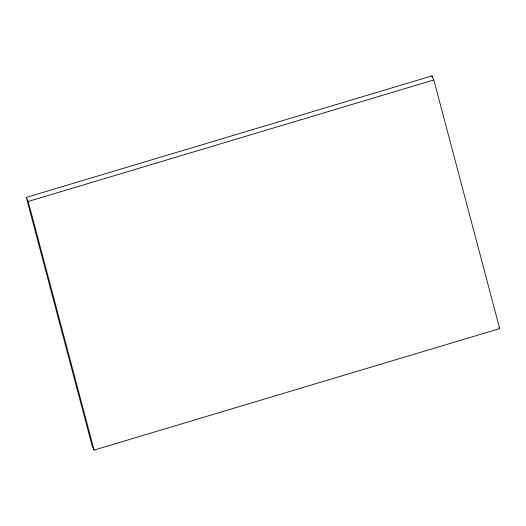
<?xml version="1.0" encoding="UTF-8"?>
<svg xmlns="http://www.w3.org/2000/svg" width="526" height="526" viewBox="0 0 526 526"><rect width="100%" height="100%" fill="white"/><g stroke="black" fill="none" stroke-linecap="round" stroke-linejoin="round"><path stroke-width="0.79" d="M26.3 197.408L431.912 75.902L433.825 79.959L499.7 328.592L94.088 450.098L92.175 446.041L26.3 197.408L28.213 201.458L94.088 450.098M28.213 201.458L433.825 79.959M499.062 327.244L499.7 328.592M431.912 75.902L432.333 77.493"/></g></svg>
